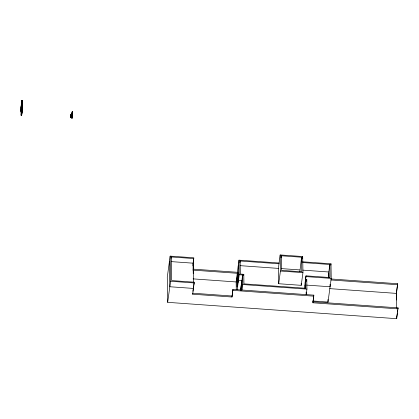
<?xml version="1.0" encoding="UTF-8"?>
<svg xmlns="http://www.w3.org/2000/svg" width="419" height="419" viewBox="0 0 419 419"><rect width="100%" height="100%" fill="white"/><g stroke="black" fill="none" stroke-linecap="round" stroke-linejoin="round"><path stroke-width="0.63" d="M21.599 107.489L21.579 107.673M21.898 100.314L20.95 107.243L21.081 115.288L21.652 115.33L22.6 108.401L22.474 100.356L21.898 100.314L22.003 108.38L21.081 115.288M21.94 107.274C19.735 120.986 21.709 100.277 21.971 100.644L22.003 104.001M21.95 100.963L21.097 107.201L21.154 110.846L22.003 101.854M22.029 100.974L21.175 107.206L21.269 110.857M21.133 111.171L22.039 104.588M21.233 110.852L22.039 105.242M21.715 112.585L21.411 114.654L21.772 107.741M21.463 111.019L21.977 107.28M21.709 109.778L21.966 107.908M21.835 111.538L22.291 108.401M21.484 114.659L21.778 112.795M21.914 111.543L22.207 109.678M21.579 114.995L22.479 108.411L22.416 104.467M71.974 113.355L72.209 111.622L72.592 111.648L72.649 114.79L70.821 117.655L72.628 114.759L72.382 111.904M72.162 113.366L72.403 111.637L72.429 114.67M72.278 113.958L72.592 111.648M72.209 111.622L72.241 114.654L72.639 114.665L72.168 118.132L71.785 118.1L72.257 114.638M72.45 114.654L71.974 118.116L71.937 115.702M193.515 282.343L193.206 263.184L193.824 257.811L170.161 256.119L167.275 277.195L167.679 302.335L396.704 318.686L398.034 307.865L312.909 301.785L313.077 300.58M171.162 258.109L171.319 256.957L193.84 258.565M167.679 302.335L170.564 281.259L170.161 256.119M193.662 259.031L193.075 263.294L193.243 273.607M192.918 265.583L193.091 264.3M192.934 291.278L193.463 287.429M193.824 285.082L194.138 282.773M398.05 308.871L312.93 302.79L313.821 295.149L232.896 289.372L232.006 297.013L192.688 294.206L194.217 282.197L171.696 280.589L171.319 256.957M232.006 297.013L232.896 289.372M236.279 289.707L236.159 281.95L238.987 260.162L279.07 263.022L278.446 268.396L278.693 283.731L301.214 285.339L302.953 272.633L302.696 256.543L280.175 254.935L279.07 263.022M236.903 279.017L237.856 272.088L237.982 280.133L237.034 287.062L236.903 279.017L238.05 279.101M237.479 279.059L238.243 273.649M237.599 279.038L238.222 274.649M238.212 275.283L237.704 279.023L237.762 282.668M239.909 262.729L240.145 260.995L279.08 263.776M238.165 275.906L237.788 282.06M237.814 279.028L238.243 275.911M237.856 282.998L238.238 278.797M237.845 282.045L238.228 279.552M237.159 289.791L239.223 274.738L238.987 260.162M240.595 290.032L242.659 274.984L239.223 274.738M240.611 290.472L241.459 283.48L241.538 283.836M241.26 290.398C241.705 287.523 241.58 287.287 241.533 283.485M241.297 290.215L241.606 288.141M241.386 290.288L241.559 289.031L241.574 290.252M243.633 275.466L243.79 274.314L240.354 274.068L240.145 260.995M242.659 274.984L242.811 284.538L242.062 290.027L241.904 280.473L238.469 280.227L238.238 265.646M281.07 257.68L281.332 255.773L301.565 257.219L301.795 271.8L281.568 270.355L281.332 255.773M278.693 283.731L280.431 271.025L280.175 254.935M299.852 271.821L301.565 257.219M302.382 258.853L302.696 256.543M302.644 262.54L329.863 264.483L330.072 277.556L306.022 275.843L304.995 283.349L305.079 288.44M243.79 274.314L243.942 283.867L305.781 288.282L305.64 279.483L306.022 275.843M306.535 281.39L306.787 279.562L305.64 279.483M306.787 279.562L306.938 289.115L306.189 294.604L306.148 292.053M313.244 299.37L313.491 297.563M313.658 296.353L313.821 295.149M328.925 277.876L328.831 271.994L329.863 264.483M330.816 265.101L330.994 263.813L302.628 261.786M313.035 300.999L327.988 302.068L331.23 278.394L330.994 263.813M330.884 278.965L397.647 283.731L396.301 293.546L396.405 299.994M396.714 308.175L396.474 293.4L397.647 283.731M396.845 316.523L397.27 313.433M397.442 312.197L397.694 310.338M397.867 309.102L398.034 307.865M70.743 114.874C75.949 107.594 68.91 115.476 70.821 117.655L70.842 114.796L70.884 117.409M21.877 100.639L22.448 100.68L22.574 108.421L21.673 115.005L21.631 112.423M21.322 111.035L21.652 115.33M71.796 117.886L71.958 115.634M240.16 265.662L278.446 268.396M281.552 268.616L299.821 269.92M302.911 270.14L328.831 271.994M171.334 261.624L193.206 263.184M280.431 271.025L302.953 272.633M306.038 276.598L331.23 278.394M192.939 269.118L237.327 272.287M192.955 270.124L237.343 273.293M330.9 279.971L397.662 284.737M306.682 285.098L330.083 286.764L330.041 284.229M193.07 278.876L236.159 281.95M329.711 288.628L396.474 293.4M242.811 284.538L306.938 289.115M170.564 281.259L194.233 282.951M232.912 290.377L313.836 296.154M231.99 296.008L192.672 293.2L192.688 294.206M71.481 116.629L72.037 117.566L71.413 116.728M396.662 316.109L396.704 318.686M328.716 273.109L328.789 277.598M327.946 299.48L327.988 302.068M312.909 301.785L312.93 302.79M304.891 284.967L304.948 288.791M301.182 283.422L301.214 285.339M241.48 284.15L241.548 288.372M237.625 279.017L237.662 282.987M237.505 279.038L237.594 284.841M193.437 285.858L193.478 288.434L169.81 286.743L169.407 261.608M72.147 115.649L72.168 118.132M71.764 115.634L71.785 118.1M21.427 111.014L21.521 114.665M22.6 108.401L22.029 108.359L22.574 108.421"/></g></svg>
